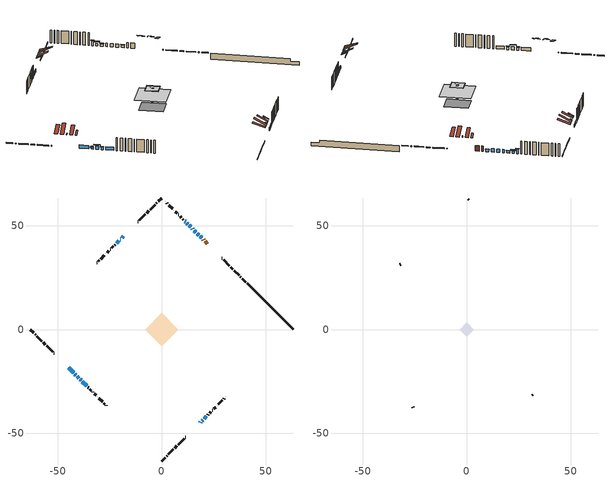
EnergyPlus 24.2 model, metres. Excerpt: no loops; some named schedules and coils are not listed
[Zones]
conditioned space
 floor outside (Floor1 construction): -0.53,0 0,0.53 0.53,0 0,-0.53 z1.01
 floor adiabatic (AdiabaticFloorConstruction): -7.97,0 0,7.97 7.97,0 0,-7.97 z3.45
 floor foundation (Slab1 construction): -5.55,0.59 -0.59,5.55 5.55,-0.59 0.59,-5.55 z-1.2
 wall outside (RimJoist1 construction): 0,-63.34 1.66,-61.68 / -63.34,0 -61.68,-1.66 / 0,63.34 -1.66,61.68 / 40.48,22.86 38.83,24.51 z1.01:1.31
 wall outside (RimJoist2 construction): 2.31,-61.02 2.58,-60.76 / -61.02,-2.31 -60.76,-2.58 / -2.31,61.02 -2.58,60.76 / 38.17,25.17 37.91,25.43 z1.01:1.31
 wall outside (RimJoist3 construction): 3.23,-60.1 5.56,-57.78 / -60.1,-3.23 -57.78,-5.56 / -3.23,60.1 -5.56,57.78 / 37.25,26.09 34.92,28.41 z1.01:1.31
 wall outside (RimJoist4 construction): 6.22,-57.12 7.23,-56.11 / -57.12,-6.22 -56.11,-7.23 / -6.22,57.12 -7.23,56.11 / 34.27,29.07 33.26,30.08 z1.01:1.31
 wall outside (RimJoist5 construction): 7.88,-55.46 10.73,-52.61 / -55.46,-7.88 -52.61,-10.73 / -7.88,55.46 -10.73,52.61 / 32.6,30.74 29.75,33.59 z1.01:1.31
 wall outside (RimJoist6 construction): 11.39,-51.95 11.51,-51.83 / -51.95,-11.39 -51.83,-11.51 / -11.39,51.95 -11.51,51.83 / 29.09,34.24 28.97,34.36 z1.01:1.31
 wall outside (AdiabaticWallConstruction 1): 21.95,41.39 20.91,42.43 / 20.26,43.08 19.88,43.46 z1.01:3.04
 wall outside (AdiabaticWallConstruction): 19.22,44.12 18.48,44.86 / 13.96,49.38 13.22,50.12 z1.01:1.87; -44.81,-18.53 -42.48,-20.85 / 17.83,45.51 17.12,46.22 / 16.46,46.87 15.69,47.65 / -18.53,44.81 -19.12,44.22 / 18.53,-44.81 18.79,-44.55 / 19.44,-43.9 19.7,-43.64 / -19.78,43.56 -19.99,43.35 / 15.03,48.31 14.61,48.73 / -20.64,42.7 -21.76,41.58 / 20.35,-42.99 21.47,-41.87 / -38.2,-25.13 -36.18,-27.16 z1.01:2.23; -41.83,-21.51 -41.4,-21.94 / -39.29,-24.05 -38.86,-24.48 / 12.56,50.78 12.13,51.21 z1.01:1.93; -40.74,-22.6 -39.95,-23.39 z1.01:2.25; 11.47,51.86 11.08,52.26 z1.01:2.69
 wall outside (Wall11 construction): 22.13,-41.21 22.4,-40.94 / -35.52,-27.82 -35.25,-28.09 / -22.42,40.92 -22.69,40.65 / 10.42,52.92 10.15,53.19 z1.01:5.89
 wall outside (Wall1 construction): 23.06,-40.28 23.71,-39.63 / -34.59,-28.75 -33.95,-29.39 / -23.35,39.99 -24,39.34 / 9.49,53.85 8.84,54.49 z1.01:5.89
 wall outside (Wall2 construction): 24.36,-38.98 24.48,-38.86 / -33.29,-30.05 -33.17,-30.17 / -24.65,38.69 -24.77,38.57 / 8.19,55.15 8.07,55.27 z1.01:5.89
 wall outside (Wall3 construction): 25.14,-38.2 26,-37.34 / -32.51,-30.83 -31.65,-31.68 / -25.43,37.91 -26.29,37.05 / 7.41,55.93 6.55,56.79 z1.01:5.89
 wall outside (Wall4 construction): 26.65,-36.68 26.67,-36.66 / -31,-32.34 -30.98,-32.36 / -26.94,36.39 -26.96,36.37 / 5.9,57.44 5.88,57.46 z1.01:5.89
 wall outside (Wall5 construction): 27.33,-36.01 29.14,-34.19 / -30.32,-33.02 -28.51,-34.83 / -27.62,35.72 -29.43,33.9 / 5.22,58.12 3.41,59.93 z1.01:5.89
 wall outside (Wall6 construction): 29.8,-33.54 30.21,-33.13 / -27.85,-35.49 -27.44,-35.9 / -30.09,33.25 -30.5,32.84 / 2.75,60.59 2.34,61 z1.01:5.89
 wall outside (Wall7 construction): 30.87,-32.47 30.93,-32.4 / -26.79,-36.55 -26.72,-36.62 / -31.16,32.18 -31.22,32.11 / 1.69,61.65 1.62,61.72 z1.01:5.89
 wall foundation (FoundationWall1 construction): 41.14,22.2,-1.2 41.14,22.2,1.01 61.12,2.22,1.01 61.12,2.22,0.04 63.34,0,0.04 63.34,0,-1.2
 window (WindowConstruction): 19.22,44.12 18.48,44.85 z1.01:1.87
 window (WindowConstruction 6): -44.81,-18.53 -42.48,-20.85 z1.01:2.23
 window (WindowConstruction 7): 17.83,45.51 17.12,46.22 z1.01:2.23
 window (WindowConstruction 8): 16.46,46.88 15.69,47.65 z1.01:2.23
 window (WindowConstruction 9): -18.53,44.81 -19.12,44.22 z1.01:2.23
 window (WindowConstruction 17): -41.83,-21.51 -41.4,-21.94 z1.01:1.92
 window (WindowConstruction 13): 18.53,-44.81 18.79,-44.55 z1.01:2.23
 window (WindowConstruction 14): 19.44,-43.9 19.7,-43.64 z1.01:2.23
 window (WindowConstruction 15): -19.78,43.56 -19.99,43.35 z1.01:2.23
 window (WindowConstruction 16): 15.03,48.31 14.61,48.73 z1.01:2.23
 window (WindowConstruction 1): 13.96,49.38 13.22,50.12 z1.01:1.87
 window (WindowConstruction 2): -40.74,-22.6 -39.95,-23.39 z1.01:2.25
 window (WindowConstruction 3): -20.64,42.69 -21.76,41.58 z1.01:2.23
 window (WindowConstruction 4): 20.35,-42.98 21.47,-41.87 z1.01:2.23
 window (WindowConstruction 10): -39.29,-24.05 -38.86,-24.48 z1.01:1.92
 window (WindowConstruction 11): 12.56,50.78 12.13,51.21 z1.01:1.92
 window (WindowConstruction 12): 11.47,51.86 11.08,52.26 z1.01:2.69
 window (WindowConstruction 5): -38.2,-25.13 -36.18,-27.16 z1.01:2.23
 door (Door): 21.95,41.39 20.91,42.43 z1.01:3.04
 door (Door 1): 20.26,43.08 19.88,43.46 z1.01:3.04
 ceiling adiabatic (AdiabaticFloorConstruction): 0,-7.97 7.97,0 0,7.97 -7.97,0 z3.45
 roof outside (Roof5 construction): 16.82,-46.52,5.89 14,-43.7,7.88 13.21,-44.49,7.88 16.03,-47.31,5.89; -46.52,-16.82,5.89 -43.7,-14,7.88 -44.49,-13.21,7.88 -47.31,-16.03,5.89; -16.82,46.52,5.89 -14,43.7,7.88 -13.21,44.49,7.88 -16.03,47.31,5.89; 23.66,39.68,5.89 20.84,36.85,7.88 21.63,36.07,7.88 24.45,38.89,5.89
 roof outside (Roof6 construction): 17.87,-45.47,5.89 16.46,-44.05,6.89 16.06,-44.44,6.89 17.48,-45.86,5.89; -45.47,-17.87,5.89 -44.05,-16.46,6.89 -44.44,-16.06,6.89 -45.86,-17.48,5.89; -17.87,45.47,5.89 -16.46,44.05,6.89 -16.06,44.44,6.89 -17.48,45.86,5.89; 22.61,40.73,5.89 21.19,39.31,6.89 21.59,38.92,6.89 23.01,40.33,5.89
attic - vented
 floor to conditioned space (Floor2 construction Reversed): -3.05,0 0,3.05 3.05,0 0,-3.05 z5.89
 floor to conditioned space (Floor3 construction Reversed): -1.45,0 0,1.45 1.45,0 0,-1.45 z5.89
 floor to conditioned space (Floor4 construction Reversed): -3.38,0 0,3.38 3.38,0 0,-3.38 z5.89
 floor to conditioned space (Floor5 construction Reversed): -0.53,0 0,0.53 0.53,0 0,-0.53 z5.89
 wall outside (Wall8 construction): 31.59,-31.75 31.89,-31.45 / -26.06,-37.28 -25.76,-37.58 / -31.88,31.46 -32.18,31.16 / 0.96,62.38 0.66,62.68 z1.01:5.89
 roof outside (Roof1 construction): 13.03,-50.31,5.89 9.75,-47.02,7.44 8.88,-47.89,7.44 12.17,-51.17,5.89; -50.31,-13.03,5.89 -47.02,-9.75,7.44 -47.89,-8.88,7.44 -51.17,-12.17,5.89; -13.03,50.31,5.89 -9.75,47.02,7.44 -8.88,47.89,7.44 -12.17,51.17,5.89; 27.45,35.89,5.89 24.16,32.6,7.44 25.03,31.73,7.44 28.32,35.02,5.89
 roof outside (Roof3 construction): 14.58,-48.75,5.89 11.38,-45.55,8.15 10.49,-46.45,8.15 13.69,-49.65,5.89; -48.75,-14.58,5.89 -45.55,-11.38,8.15 -46.45,-10.49,8.15 -49.65,-13.69,5.89; -14.58,48.75,5.89 -11.38,45.55,8.15 -10.49,46.45,8.15 -13.69,49.65,5.89; 25.9,37.44,5.89 22.7,34.24,8.15 23.59,33.34,8.15 26.79,36.55,5.89
 roof outside (Roof4 construction): 15.37,-47.96,5.89 14.85,-47.44,6.07 14.72,-47.58,6.07 15.24,-48.1,5.89; -47.96,-15.37,5.89 -47.44,-14.85,6.07 -47.58,-14.72,6.07 -48.1,-15.24,5.89; -15.37,47.96,5.89 -14.85,47.44,6.07 -14.72,47.58,6.07 -15.24,48.1,5.89; 25.11,38.23,5.89 24.59,37.71,6.07 24.72,37.58,6.07 25.24,38.1,5.89
shading: 18.38,44.96 19.33,44.01 19.65,44.34 18.7,45.29 z2.02; -41.29,-22.05 -41.93,-21.41 -42.58,-22.05 -41.94,-22.69 z2.07; 13.11,50.23 14.06,49.28 14.39,49.6 13.44,50.55 z2.02; -39.52,-23.82 -41.17,-22.17 -41.38,-22.38 -39.73,-24.03 z2.86; -38.65,-24.69 -39.5,-23.84 -39.71,-24.05 -38.86,-24.9 z2.22; 11.7,51.64 12.99,50.35 13.64,50.99 12.34,52.28 z2.53; 10.87,52.47 11.69,51.65 11.9,51.86 11.08,52.68 z2.99
[Building]
Building 1: Terrain=Suburbs
[Site:Location]
Halifax Intl AP_NS: Latitude {deg}=44.88; Longitude {deg}=-63.51; Time Zone {hr}=-4; Elevation {m}=145; Keep Site Location Information=Yes
[Site:GroundTemperature:Shallow]
3.15511, 1.33576, 1.19006, 2.05344, 5.51939, 8.9692, 11.96, 13.8546, 14.0156, 12.4746, 9.56009, 6.2161
[Site:WaterMainsTemperature]
Calculation Method=Schedule; Temperature Schedule=mains temperature schedule
[Material] Roughness=Rough; Thermal Absorptance=0.9
Name | Thickness {m} | Conductivity {W/m-K} | Density {kg/m3} | Specific Heat {J/kg-K} | Solar Absorptance | Visible Absorptance
asphalt or fiberglass shingles | 0.00635 | 0.162714 | 1121.4 | 1465.45 | 0.4 | 0.4
ceiling loosefill ins | 0.0846667 | 0.0480833 | 16.02 | 1046.75 | 0.7 | 0.7
ceiling stud and cavity | 0.1397 | 1.07208 | 65.682 | 1177.47 | 0.7 | 0.7
ceiling stud and cavity 1 | 0.1397 | 0.0863299 | 65.682 | 1177.47 | 0.7 | 0.7
ceiling stud and cavity 2 | 0.1397 | 0.323822 | 65.682 | 1177.47 | 0.7 | 0.7
ceiling stud and cavity 3 | 0.1397 | 0.106493 | 65.682 | 1177.47 | 0.7 | 0.7
concrete 4.0 in. | 0.1016 | 1.803125 | 2242.8 | 837.4 | 0.7 | 0.7
concrete 8.0 in. | 0.2032 | 1.803125 | 2242.8 | 837.4 | 0.7 | 0.7
door material | 0.04445 | 0.053851 | 512.64 | 1214.23 | 0.7 | 0.7
exterior vertical ins | 0.0265914 | 0.029427 | 32.04 | 1214.23 | 0.7 | 0.7
floor covering | 0.0127 | 0.0433444 | 54.468 | 1339.84 | 0.6 | 0.6
floor rigid ins; wall rigid ins 1 | 0.512978 | 0.029427 | 32.04 | 1214.23 | 0.7 | 0.7
floor stud and cavity | 0.1397 | 0.0877436 | 92.3553 | 1139.71 | 0.7 | 0.7
floor stud and cavity 1 | 0.1397 | 1.75129 | 37.0049 | 1207.88 | 0.7 | 0.7
furniture material conditioned space 1 | 0.1524 | 0.115458 | 640.8 | 1214.23 | 0.6 | 0.6
gypsum board | 0.0127 | 0.160291 | 801 | 837.4 | 0.6 | 0.6
gypsum board 1 | 0.0127 | 0.160291 | 801 | 837.4 | 0.7 | 0.7
osb sheathing 0.5 in. | 0.0127 | 0.115458 | 512.64 | 1214.23 | 0.7 | 0.7
osb sheathing 0.75 in. | 0.01905 | 0.115458 | 512.64 | 1214.23 | 0.7 | 0.7
osb sheathing 2.0 in. | 0.0508 | 0.115458 | 512.64 | 1214.23 | 0.7 | 0.7
rim joist rigid ins; wall rigid ins | 0.051816 | 0.029427 | 32.04 | 1214.23 | 0.7 | 0.7
rim joist stud and cavity | 0.0508 | 0.110291 | 125.044 | 1163.47 | 0.6 | 0.6
rim joist stud and cavity 1 | 0.0508 | 0.122986 | 125.044 | 1163.47 | 0.6 | 0.6
rim joist stud and cavity 2 | 0.0508 | 0.03064 | 125.044 | 1163.47 | 0.6 | 0.6
rim joist stud and cavity 3 | 0.0508 | 0.133207 | 125.044 | 1163.47 | 0.6 | 0.6
rim joist stud and cavity 4 | 0.0508 | 0.0996271 | 125.044 | 1163.47 | 0.6 | 0.6
rim joist stud and cavity 5 | 0.0508 | 0.0319994 | 125.044 | 1163.47 | 0.6 | 0.6
roof stud and cavity | 0.2032 | 0.117262 | 78.34581 | 1123.46 | 0.7 | 0.7
roof stud and cavity 1 | 0.2032 | 0.128921 | 78.34581 | 1123.46 | 0.7 | 0.7
slab rigid ins | 0.00191823 | 0.029427 | 32.04 | 1214.23 | 0.7 | 0.7
wall stud and cavity | 0.1397 | 0.0997969 | 139.0536 | 1170.24 | 0.7 | 0.7
wall stud and cavity 1 | 0.1397 | 0.0837786 | 139.0536 | 1170.24 | 0.7 | 0.7
wall stud and cavity 10 | 0.0889 | 0.391764 | 83.0341 | 1211.67 | 0.7 | 0.7
wall stud and cavity 2 | 0.1397 | 0.081123 | 139.0536 | 1170.24 | 0.7 | 0.7
wall stud and cavity 3 | 0.1397 | 0.141424 | 139.0536 | 1170.24 | 0.7 | 0.7
wall stud and cavity 4 | 0.1397 | 0.079737 | 139.0536 | 1170.24 | 0.7 | 0.7
wall stud and cavity 5 | 0.1397 | 0.113341 | 139.0536 | 1170.24 | 0.7 | 0.7
wall stud and cavity 6 | 0.1397 | 0.114486 | 139.0536 | 1170.24 | 0.7 | 0.7
wall stud and cavity 7 | 0.0889 | 6.1454 | 50.32683 | 1063.81 | 0.6 | 0.6
wall stud and cavity 8 | 0.1397 | 0.327206 | 139.0536 | 1170.24 | 0.7 | 0.7
wall stud and cavity 9 | 0.0889 | 0.380278 | 52.3479 | 1209.89 | 0.7 | 0.7
wood siding | 0.0254 | 0.102417 | 544.68 | 1172.36 | 0.4 | 0.4
wood siding 1 | 0.00254 | 0.102417 | 544.68 | 1172.36 | 0.4 | 0.4
wood siding 2; wood siding 3; wood siding 4 | 0.0254 | 0.102417 | 544.68 | 1172.36 | 0.7 | 0.7
[WindowMaterial:SimpleGlazingSystem]
Name | U-Factor {W/m2-K} | Solar Heat Gain Coefficient
WindowMaterial | 2.77825 | 0.56
WindowMaterial 1 | 2.963916 | 0.56
WindowMaterial 10 | 2.96789 | 0.62
WindowMaterial 11 | 3.13369 | 0.57
WindowMaterial 12 | 5.240794 | 0.66
WindowMaterial 13 | 3.11779 | 0.56
WindowMaterial 2 | 2.78279 | 0.56
WindowMaterial 3 | 2.92303 | 0.62
WindowMaterial 4 | 2.79301 | 0.64
WindowMaterial 5 | 2.79471 | 0.66
WindowMaterial 6 | 2.76405 | 0.47
WindowMaterial 7 | 2.77825 | 0.66
WindowMaterial 8 | 2.77995 | 0.57
WindowMaterial 9 | 2.97868 | 0.61
[Construction]
AdiabaticFloorConstruction: floor stud and cavity 1, floor rigid ins, osb sheathing 0.75 in., floor covering
AdiabaticWallConstruction: wood siding 3, wall rigid ins 1, wall stud and cavity 9, gypsum board
AdiabaticWallConstruction 1: wood siding 4, wall rigid ins 1, wall stud and cavity 9, gypsum board
Door; Door 1: door material
Floor1 construction: floor stud and cavity, osb sheathing 0.75 in., floor covering
Floor2 construction Reversed: gypsum board, ceiling stud and cavity, ceiling loosefill ins
Floor3 construction Reversed: gypsum board, ceiling stud and cavity 1
Floor4 construction Reversed: gypsum board, ceiling stud and cavity 2
Floor5 construction Reversed: gypsum board, ceiling stud and cavity 3
FoundationWall1 construction: concrete 8.0 in., gypsum board 1
furniture construction conditioned space 1: furniture material conditioned space 1
PartitionWallConstruction: gypsum board, wall stud and cavity 10, gypsum board
RimJoist1 construction: wood siding 2, rim joist rigid ins, osb sheathing 2.0 in., rim joist stud and cavity
RimJoist2 construction: wood siding 2, rim joist rigid ins, osb sheathing 2.0 in., rim joist stud and cavity 1
RimJoist3 construction: wood siding 2, osb sheathing 2.0 in., rim joist stud and cavity 2
RimJoist4 construction: wood siding 2, osb sheathing 2.0 in., rim joist stud and cavity 3
RimJoist5 construction: wood siding 2, rim joist rigid ins, osb sheathing 2.0 in., rim joist stud and cavity 4
RimJoist6 construction: wood siding 2, osb sheathing 2.0 in., rim joist stud and cavity 5
Roof1 construction; Roof3 construction; Roof4 construction: asphalt or fiberglass shingles
Roof5 construction: asphalt or fiberglass shingles, osb sheathing 0.75 in., roof stud and cavity, gypsum board
Roof6 construction: asphalt or fiberglass shingles, osb sheathing 0.75 in., roof stud and cavity 1, gypsum board
Slab1 construction: slab rigid ins, concrete 4.0 in.
Wall1 construction: wood siding, osb sheathing 0.5 in., wall stud and cavity, gypsum board
Wall11 construction: wood siding, wall rigid ins, osb sheathing 0.5 in., wall stud and cavity 8, gypsum board
Wall2 construction: wood siding, osb sheathing 0.5 in., wall stud and cavity 1, gypsum board
Wall3 construction: wood siding, osb sheathing 0.5 in., wall stud and cavity 2, gypsum board
Wall4 construction: wood siding, osb sheathing 0.5 in., wall stud and cavity 3, gypsum board
Wall5 construction: wood siding, osb sheathing 0.5 in., wall stud and cavity 4, gypsum board
Wall6 construction: wood siding, osb sheathing 0.5 in., wall stud and cavity 5, gypsum board
Wall7 construction: wood siding, osb sheathing 0.5 in., wall stud and cavity 6, gypsum board
Wall8 construction: wood siding 1, wall stud and cavity 7
WindowConstruction: WindowMaterial
WindowConstruction 1: WindowMaterial 1
WindowConstruction 10; WindowConstruction 11; WindowConstruction 17: WindowMaterial 9
WindowConstruction 12: WindowMaterial 10
WindowConstruction 13: WindowMaterial 11
WindowConstruction 14: WindowMaterial 12
WindowConstruction 15; WindowConstruction 16: WindowMaterial 13
WindowConstruction 2: WindowMaterial 2
WindowConstruction 3; WindowConstruction 4: WindowMaterial 3
WindowConstruction 5: WindowMaterial 4
WindowConstruction 6: WindowMaterial 5
WindowConstruction 7: WindowMaterial 6
WindowConstruction 8: WindowMaterial 7
WindowConstruction 9: WindowMaterial 8
[Zone] Multiplier=1; Part of Total Floor Area=Yes
Name | Volume {m3}
attic - vented | 17.7992
conditioned space | 440.7
[Space]
Name | Zone | Volume {m3}
attic - vented 1 | attic - vented | 17.7992
conditioned space 1 | conditioned space | 440.7
[ZoneInfiltration:EffectiveLeakageArea]
infil attic - vented 1: Zone or Space=attic - vented 1; Schedule=Always On Discrete; Effective Air Leakage Area {cm2}=1656.36; Stack Coefficient=0.00049648; Wind Coefficient=1.50547e-05
[ZoneMixing]
whole house fan mix: Zone or Space=attic - vented; Schedule=Always On Continuous; Design Flow Rate Calculation Method=Flow/Zone; Design Flow Rate {m3/s}=0; Source Zone or Space=conditioned space
[SurfaceProperty:ExposedFoundationPerimeter]
Slab1: Exposed Perimeter Calculation Method=TotalExposedPerimeter; Total Exposed Perimeter {m}=31.394
[InternalMass] Zone or ZoneList=conditioned space; Space or SpaceList=conditioned space 1
Name | Construction | Surface Area {m2}
furniture mass conditioned space 1 | furniture construction conditioned space 1 | 75.4641
partition wall mass | PartitionWallConstruction | 188.66
[Lights]
interior lighting: Zone or ZoneList or Space or SpaceList=conditioned space 1; Schedule=interior lighting schedule; Design Level Calculation Method=LightingLevel; Lighting Level {W}=343.2; Return Air Fraction=0; Fraction Radiant=0.6; Fraction Visible=0.2; Fraction Replaceable=1
[People]
occupants: Zone or ZoneList or Space or SpaceList=conditioned space 1; Number of People Schedule=occupants schedule; Number of People Calculation Method=People; Number of People=3; Fraction Radiant=0.314171; Sensible Heat Fraction=0.56303; Activity Level Schedule=occupants activity schedule; Carbon Dioxide Generation Rate {m3/s-W}=0; Enable ASHRAE 55 Comfort Warnings=No; Mean Radiant Temperature Calculation Type=EnclosureAveraged
[ElectricEquipment] Zone or ZoneList or Space or SpaceList=conditioned space 1; Design Level Calculation Method=EquipmentLevel
Name | Schedule | Design Level {W} | Fraction Latent | Fraction Radiant | Fraction Lost
clothes dryer | clothes dryer schedule | 140.772 | 0.015 | 0.081 | 0.85
clothes washer | clothes washer schedule | 32.1985 | 0.03 | 0.162 | 0.7
cooking range | cooking range schedule | 215.147 | 0.08 | 0.432 | 0.2
dishwasher | dishwasher schedule | 66.8632 | 0.3 | 0.18 | 0.4
fridge | fridge schedule | 72.9452 | 0 | 0.6 | 0
mech vent house fan | mech vent house fan schedule | 0 | 0 | 0 | 1
mech vent house fan cfis | mech vent house fan cfis schedule | 0 | 0 | 0 | 0
misc plug loads | misc plug loads schedule | 494.7 | 0.045 | 0.513 | 0.1
whole house fan | Always On Discrete | 0 | 0 | 0 | 1
[OtherEquipment] Zone or ZoneList or Space or SpaceList=conditioned space 1; Design Level Calculation Method=EquipmentLevel
Name | Fuel Type | Schedule | Design Level {W} | Fraction Latent | Fraction Radiant | Fraction Lost
clothes dryer 1 | Electricity | clothes dryer schedule | 0 | 0.015 | 0.081 | 0.85
cooking range 1 | Electricity | cooking range schedule | 0 | 0.08 | 0.432 | 0.2
general water use latent | None | general water use schedule | 62.594 | 1 | 0 | 0
general water use sensible | None | general water use schedule | -61.6891 | 0 | 0.6 | 0
mech vent house fan latent load | None | Always On Discrete | 0 | 1 | 0 | 0
mech vent house fan sensible load | None | Always On Discrete | 0 | 0 | 0 | 0
water heater energy adjustment1 | Electricity | Always On Discrete | 0.01 | 0 | 0 | 1
[ZoneInfiltration:DesignFlowRate] Zone or ZoneList or Space or SpaceList=conditioned space 1; Schedule=Always On Discrete; Design Flow Rate Calculation Method=Flow/Zone; Design Flow Rate {m3/s}=0
infil flow; natural vent flow; whole house fan flow
[ZoneControl:Thermostat]
conditioned space Thermostat: Zone or ZoneList=conditioned space; Control Type Schedule=conditioned space Thermostat Schedule; Control 1=conditioned space temperature setpoint; Temperature Difference Between Cutout And Setpoint {deltaC}=0
[ThermostatSetpoint:DualSetpoint]
conditioned space temperature setpoint: Heating Setpoint Temperature Schedule=heating setpoint; Cooling Setpoint Temperature Schedule=cooling setpoint
[AirLoopHVAC:UnitarySystem]
unit heater unitary system: Control Type=Load; Controlling Zone or Thermostat Location=conditioned space; Dehumidification Control Type=None; Availability Schedule=Always On Discrete; Supply Fan=unit heater supply fan; Fan Placement=BlowThrough; Supply Air Fan Operating Mode Schedule=unit heater auto fan schedule; Heating Coil=unit heater htg coil; DX Heating Coil Sizing Ratio=1; Use DOAS DX Cooling Coil=No; Minimum Supply Air Temperature {C}=2; Latent Load Control=SensibleOnlyLoadControl; Cooling Supply Air Flow Rate Method=None; Heating Supply Air Flow Rate Method=SupplyAirFlowRate; Heating Supply Air Flow Rate {m3/s}=0.00141584; No Load Supply Air Flow Rate Method=SupplyAirFlowRate; No Load Supply Air Flow Rate {m3/s}=0; No Load Supply Air Flow Rate Control Set To Low Speed=Yes; Maximum Supply Air Temperature {C}=48.8889; Maximum Outdoor Dry-Bulb Temperature for Supplemental Heater Operation {C}=21; Ancillary On-Cycle Electric Power {W}=0; Ancillary Off-Cycle Electric Power {W}=0
[Zone equipment]
conditioned space: electric baseboard, unit heater unitary system
[Foundation:Kiva]
Foundation Kiva 1: Initial Indoor Air Temperature {C}=18; Wall Height Above Grade {m}=1.01002; Wall Depth Below Slab {m}=0.2032; Custom Block Material Name 1=exterior vertical ins; Custom Block Depth 1 {m}=2.21001; Custom Block X Position 1 {m}=0.2159; Custom Block Z Position 1 {m}=0
[Foundation:Kiva:Settings]
Soil Conductivity {W/m-K}=0.849921; Soil Density {kg/m3}=1842.3; Soil Specific Heat {J/kg-K}=418.7; Ground Solar Absorptivity=0.9; Ground Thermal Absorptivity=0.9; Ground Surface Roughness {m}=0.03; Far-Field Width {m}=40; Deep-Ground Boundary Condition=ZeroFlux; Deep-Ground Depth {m}=40; Minimum Cell Dimension {m}=0.2; Maximum Cell Growth Coefficient=3; Simulation Timestep=Timestep
[Exterior:Lights]
exterior lighting: Schedule=exterior lighting schedule; Design Level {W}=75.6
[EnergyManagementSystem:Sensor] Output:Variable or Output:Meter Index Key=conditioned space
Name | Output:Variable or Output:Meter
conditioned_space_clg_unmet_s | Zone Cooling Setpoint Not Met Time
conditioned_space_htg_unmet_s | Zone Heating Setpoint Not Met Time
fridge_tin_s; tin_s; tin_s_1 | Zone Mean Air Temperature
tout_s | Zone Outdoor Air Drybulb Temperature
win_s | Zone Air Humidity Ratio
[Schedule:Constant]
Name | Hourly Value
Always On Continuous; mech vent house fan schedule; mech vent house fan cfis schedule; Always On Discrete | 1
occupants activity schedule | 117.228
fridge schedule; unit heater auto fan schedule | 0
[Schedule:Week:Daily]
interior lighting schedule Week Rule - Jan1-Jan27: interior lighting schedule day, interior lighting schedule day, interior lighting schedule day, interior lighting schedule day, interior lighting schedule day, interior lighting schedule day, interior lighting schedule day, interior lighting schedule default day, interior lighting schedule default day, interior lighting schedule default day, interior lighting schedule default day, interior lighting schedule default day
interior lighting schedule Week Rule - Jan28-Feb3: interior lighting schedule day, interior lighting schedule day, interior lighting schedule day, interior lighting schedule day, interior lighting schedule day 1, interior lighting schedule day 1, interior lighting schedule day 1, interior lighting schedule default day, interior lighting schedule default day, interior lighting schedule default day, interior lighting schedule default day, interior lighting schedule default day
interior lighting schedule Week Rule - Feb4-Feb24: interior lighting schedule day 1, interior lighting schedule day 1, interior lighting schedule day 1, interior lighting schedule day 1, interior lighting schedule day 1, interior lighting schedule day 1, interior lighting schedule day 1, interior lighting schedule default day, interior lighting schedule default day, interior lighting schedule default day, interior lighting schedule default day, interior lighting schedule default day
interior lighting schedule Week Rule - Feb25-Mar3: interior lighting schedule day 1, interior lighting schedule day 1, interior lighting schedule day 1, interior lighting schedule day 1, interior lighting schedule day 2, interior lighting schedule day 2, interior lighting schedule day 2, interior lighting schedule default day, interior lighting schedule default day, interior lighting schedule default day, interior lighting schedule default day, interior lighting schedule default day
interior lighting schedule Week Rule - Mar4-Mar31: interior lighting schedule day 2, interior lighting schedule day 2, interior lighting schedule day 2, interior lighting schedule day 2, interior lighting schedule day 2, interior lighting schedule day 2, interior lighting schedule day 2, interior lighting schedule default day, interior lighting schedule default day, interior lighting schedule default day, interior lighting schedule default day, interior lighting schedule default day
interior lighting schedule Week Rule - Apr1-Apr28: interior lighting schedule day 3, interior lighting schedule day 3, interior lighting schedule day 3, interior lighting schedule day 3, interior lighting schedule day 3, interior lighting schedule day 3, interior lighting schedule day 3, interior lighting schedule default day, interior lighting schedule default day, interior lighting schedule default day, interior lighting schedule default day, interior lighting schedule default day
interior lighting schedule Week Rule - Apr29-May5: interior lighting schedule day 3, interior lighting schedule day 3, interior lighting schedule day 4, interior lighting schedule day 4, interior lighting schedule day 4, interior lighting schedule day 4, interior lighting schedule day 4, interior lighting schedule default day, interior lighting schedule default day, interior lighting schedule default day, interior lighting schedule default day, interior lighting schedule default day
interior lighting schedule Week Rule - May6-May26: interior lighting schedule day 4, interior lighting schedule day 4, interior lighting schedule day 4, interior lighting schedule day 4, interior lighting schedule day 4, interior lighting schedule day 4, interior lighting schedule day 4, interior lighting schedule default day, interior lighting schedule default day, interior lighting schedule default day, interior lighting schedule default day, interior lighting schedule default day
interior lighting schedule Week Rule - May27-Jun2: interior lighting schedule day 4, interior lighting schedule day 4, interior lighting schedule day 4, interior lighting schedule day 4, interior lighting schedule day 4, interior lighting schedule day 5, interior lighting schedule day 5, interior lighting schedule default day, interior lighting schedule default day, interior lighting schedule default day, interior lighting schedule default day, interior lighting schedule default day
interior lighting schedule Week Rule - Jun3-Jun30: interior lighting schedule day 5, interior lighting schedule day 5, interior lighting schedule day 5, interior lighting schedule day 5, interior lighting schedule day 5, interior lighting schedule day 5, interior lighting schedule day 5, interior lighting schedule default day, interior lighting schedule default day, interior lighting schedule default day, interior lighting schedule default day, interior lighting schedule default day
interior lighting schedule Week Rule - Jul1-Jul28: interior lighting schedule day 6, interior lighting schedule day 6, interior lighting schedule day 6, interior lighting schedule day 6, interior lighting schedule day 6, interior lighting schedule day 6, interior lighting schedule day 6, interior lighting schedule default day, interior lighting schedule default day, interior lighting schedule default day, interior lighting schedule default day, interior lighting schedule default day
interior lighting schedule Week Rule - Jul29-Aug4: interior lighting schedule day 6, interior lighting schedule day 6, interior lighting schedule day 6, interior lighting schedule day 7, interior lighting schedule day 7, interior lighting schedule day 7, interior lighting schedule day 7, interior lighting schedule default day, interior lighting schedule default day, interior lighting schedule default day, interior lighting schedule default day, interior lighting schedule default day
interior lighting schedule Week Rule - Aug5-Aug25: interior lighting schedule day 7, interior lighting schedule day 7, interior lighting schedule day 7, interior lighting schedule day 7, interior lighting schedule day 7, interior lighting schedule day 7, interior lighting schedule day 7, interior lighting schedule default day, interior lighting schedule default day, interior lighting schedule default day, interior lighting schedule default day, interior lighting schedule default day
interior lighting schedule Week Rule - Aug26-Sep1: interior lighting schedule day 7, interior lighting schedule day 7, interior lighting schedule day 7, interior lighting schedule day 7, interior lighting schedule day 7, interior lighting schedule day 7, interior lighting schedule day 8, interior lighting schedule default day, interior lighting schedule default day, interior lighting schedule default day, interior lighting schedule default day, interior lighting schedule default day
interior lighting schedule Week Rule - Sep2-Sep29: interior lighting schedule day 8, interior lighting schedule day 8, interior lighting schedule day 8, interior lighting schedule day 8, interior lighting schedule day 8, interior lighting schedule day 8, interior lighting schedule day 8, interior lighting schedule default day, interior lighting schedule default day, interior lighting schedule default day, interior lighting schedule default day, interior lighting schedule default day
interior lighting schedule Week Rule - Sep30-Oct6: interior lighting schedule day 8, interior lighting schedule day 9, interior lighting schedule day 9, interior lighting schedule day 9, interior lighting schedule day 9, interior lighting schedule day 9, interior lighting schedule day 9, interior lighting schedule default day, interior lighting schedule default day, interior lighting schedule default day, interior lighting schedule default day, interior lighting schedule default day
interior lighting schedule Week Rule - Oct7-Oct27: interior lighting schedule day 9, interior lighting schedule day 9, interior lighting schedule day 9, interior lighting schedule day 9, interior lighting schedule day 9, interior lighting schedule day 9, interior lighting schedule day 9, interior lighting schedule default day, interior lighting schedule default day, interior lighting schedule default day, interior lighting schedule default day, interior lighting schedule default day
interior lighting schedule Week Rule - Oct28-Nov3: interior lighting schedule day 9, interior lighting schedule day 9, interior lighting schedule day 9, interior lighting schedule day 9, interior lighting schedule day 10, interior lighting schedule day 10, interior lighting schedule day 10, interior lighting schedule default day, interior lighting schedule default day, interior lighting schedule default day, interior lighting schedule default day, interior lighting schedule default day
interior lighting schedule Week Rule - Nov4-Nov24: interior lighting schedule day 10, interior lighting schedule day 10, interior lighting schedule day 10, interior lighting schedule day 10, interior lighting schedule day 10, interior lighting schedule day 10, interior lighting schedule day 10, interior lighting schedule default day, interior lighting schedule default day, interior lighting schedule default day, interior lighting schedule default day, interior lighting schedule default day
interior lighting schedule Week Rule - Nov25-Dec1: interior lighting schedule day 10, interior lighting schedule day 10, interior lighting schedule day 10, interior lighting schedule day 10, interior lighting schedule day 10, interior lighting schedule day 10, interior lighting schedule day 11, interior lighting schedule default day, interior lighting schedule default day, interior lighting schedule default day, interior lighting schedule default day, interior lighting schedule default day
interior lighting schedule Week Rule - Dec2-Dec31: interior lighting schedule day 11, interior lighting schedule day 11, interior lighting schedule day 11, interior lighting schedule day 11, interior lighting schedule day 11, interior lighting schedule day 11, interior lighting schedule day 11, interior lighting schedule default day, interior lighting schedule default day, interior lighting schedule default day, interior lighting schedule default day, interior lighting schedule default day
[Schedule:Year]
interior lighting schedule: interior lighting schedule Week Rule - Jan1-Jan27, 1, 1, 1, 27, interior lighting schedule Week Rule - Jan28-Feb3, 1, 28, 2, 3, interior lighting schedule Week Rule - Feb4-Feb24, 2, 4, 2, 24, interior lighting schedule Week Rule - Feb25-Mar3, 2, 25, 3, 3, interior lighting schedule Week Rule - Mar4-Mar31, 3, 4, 3, 31, interior lighting schedule Week Rule - Apr1-Apr28, 4, 1, 4, 28, interior lighting schedule Week Rule - Apr29-May5, 4, 29, 5, 5, interior lighting schedule Week Rule - May6-May26, 5, 6, 5, 26, interior lighting schedule Week Rule - May27-Jun2, 5, 27, 6, 2, interior lighting schedule Week Rule - Jun3-Jun30, 6, 3, 6, 30, interior lighting schedule Week Rule - Jul1-Jul28, 7, 1, 7, 28, interior lighting schedule Week Rule - Jul29-Aug4, 7, 29, 8, 4, interior lighting schedule Week Rule - Aug5-Aug25, 8, 5, 8, 25, interior lighting schedule Week Rule - Aug26-Sep1, 8, 26, 9, 1, interior lighting schedule Week Rule - Sep2-Sep29, 9, 2, 9, 29, interior lighting schedule Week Rule - Sep30-Oct6, 9, 30, 10, 6, interior lighting schedule Week Rule - Oct7-Oct27, 10, 7, 10, 27, interior lighting schedule Week Rule - Oct28-Nov3, 10, 28, 11, 3, interior lighting schedule Week Rule - Nov4-Nov24, 11, 4, 11, 24, interior lighting schedule Week Rule - Nov25-Dec1, 11, 25, 12, 1, interior lighting schedule Week Rule - Dec2-Dec31, 12, 2, 12, 31
occupants schedule: occupants schedule Week Rule - Jan1-Dec31, 1, 1, 12, 31
clothes dryer schedule: clothes dryer schedule Week Rule - Jan1-Dec31, 1, 1, 12, 31
clothes washer schedule: clothes washer schedule Week Rule - Jan1-Dec31, 1, 1, 12, 31
cooking range schedule: cooking range schedule Week Rule - Jan1-Dec31, 1, 1, 12, 31
dishwasher schedule: dishwasher schedule Week Rule - Jan1-Dec31, 1, 1, 12, 31
misc plug loads schedule: misc plug loads schedule Week Rule - Jan1-Dec31, 1, 1, 12, 31
general water use schedule: general water use schedule Week Rule - Jan1-Dec31, 1, 1, 12, 31
exterior lighting schedule: exterior lighting schedule Week Rule - Jan1-Jan27, 1, 1, 1, 27, exterior lighting schedule Week Rule - Jan28-Feb3, 1, 28, 2, 3, exterior lighting schedule Week Rule - Feb4-Feb24, 2, 4, 2, 24, exterior lighting schedule Week Rule - Feb25-Mar3, 2, 25, 3, 3, exterior lighting schedule Week Rule - Mar4-Mar31, 3, 4, 3, 31, exterior lighting schedule Week Rule - Apr1-Apr28, 4, 1, 4, 28, exterior lighting schedule Week Rule - Apr29-May5, 4, 29, 5, 5, exterior lighting schedule Week Rule - May6-May26, 5, 6, 5, 26, exterior lighting schedule Week Rule - May27-Jun2, 5, 27, 6, 2, exterior lighting schedule Week Rule - Jun3-Jun30, 6, 3, 6, 30, exterior lighting schedule Week Rule - Jul1-Jul28, 7, 1, 7, 28, exterior lighting schedule Week Rule - Jul29-Aug4, 7, 29, 8, 4, exterior lighting schedule Week Rule - Aug5-Aug25, 8, 5, 8, 25, exterior lighting schedule Week Rule - Aug26-Sep1, 8, 26, 9, 1, exterior lighting schedule Week Rule - Sep2-Sep29, 9, 2, 9, 29, exterior lighting schedule Week Rule - Sep30-Oct6, 9, 30, 10, 6, exterior lighting schedule Week Rule - Oct7-Oct27, 10, 7, 10, 27, exterior lighting schedule Week Rule - Oct28-Nov3, 10, 28, 11, 3, exterior lighting schedule Week Rule - Nov4-Nov24, 11, 4, 11, 24, exterior lighting schedule Week Rule - Nov25-Dec1, 11, 25, 12, 1, exterior lighting schedule Week Rule - Dec2-Dec31, 12, 2, 12, 31
[Schedule:Compact]
conditioned space Thermostat Schedule: Through: 12/31, For: AllDays, Until: 24:00, 4
mains temperature schedule: Through: 01/01, For: AllDays, Until: 24:00, 7.41, Through: 01/02, For: AllDays, Until: 24:00, 7.34833, Through: 01/03, For: AllDays, Until: 24:00, 7.28778, Through: 01/04, For: AllDays, Until: 24:00, 7.22889, Through: 01/05, For: AllDays, Until: 24:00, 7.17056, Through: 01/06, For: AllDays, Until: 24:00, 7.11333, Through: 01/07, For: AllDays, Until: 24:00, 7.05722, Through: 01/08, For: AllDays, Until: 24:00, 7.00167, Through: 01/09, For: AllDays, Until: 24:00, 6.94778, Through: 01/10, For: AllDays, Until: 24:00, 6.895, Through: 01/11, For: AllDays, Until: 24:00, 6.84333, Through: 01/12, For: AllDays, Until: 24:00, 6.79278, Through: 01/13, For: AllDays, Until: 24:00, 6.74389, Through: 01/14, For: AllDays, Until: 24:00, 6.69556, Through: 01/15, For: AllDays, Until: 24:00, 6.64889, Through: 01/16, For: AllDays, Until: 24:00, 6.60278, Through: 01/17, For: AllDays, Until: 24:00, 6.55833, Through: 01/18, For: AllDays, Until: 24:00, 6.515, Through: 01/19, For: AllDays, Until: 24:00, 6.47333, Through: 01/20, For: AllDays, Until: 24:00, 6.43278, Through: 01/21, For: AllDays, Until: 24:00, 6.39333, Through: 01/22, For: AllDays, Until: 24:00, 6.355, Through: 01/23, For: AllDays, Until: 24:00, 6.31833, Through: 01/24, For: AllDays, Until: 24:00, 6.28278, Through: 01/25, For: AllDays, Until: 24:00, 6.24889, Through: 01/26, For: AllDays, Until: 24:00, 6.21611, Through: 01/27, For: AllDays, Until: 24:00, 6.18444, Through: 01/28, For: AllDays, Until: 24:00, 6.15444, Through: 01/29, For: AllDays, Until: 24:00, 6.12556, Through: 01/30, For: AllDays, Until: 24:00, 6.09833, Through: 01/31, For: AllDays, Until: 24:00, 6.07222, Through: 02/01, For: AllDays, Until: 24:00, 6.04778, Through: 02/02, For: AllDays, Until: 24:00, 6.02444, Through: 02/03, For: AllDays, Until: 24:00, 6.00278, Through: 02/04, For: AllDays, Until: 24:00, 5.98222, Through: 02/05, For: AllDays, Until: 24:00, 5.96333, Through: 02/06, For: AllDays, Until: 24:00, 5.94556, Through: 02/07, For: AllDays, Until: 24:00, 5.92944, Through: 02/08, For: AllDays, Until: 24:00, 5.915, Through: 02/09, For: AllDays, Until: 24:00, 5.90167, Through: 02/10, For: AllDays, Until: 24:00, 5.89, Through: 02/11, For: AllDays, Until: 24:00, 5.87944, Through: 02/12, For: AllDays, Until: 24:00, 5.87056, Through: 02/13, For: AllDays, Until: 24:00, 5.86333, Through: 02/14, For: AllDays, Until: 24:00, 5.85722, Through: 02/15, For: AllDays, Until: 24:00, 5.85278, Through: 02/16, For: AllDays, Until: 24:00, 5.84944, Through: 02/17, For: AllDays, Until: 24:00, 5.84833, Through: 02/18, For: AllDays, Until: 24:00, 5.84778, Through: 02/19, For: AllDays, Until: 24:00, 5.84944, Through: 02/20, For: AllDays, Until: 24:00, 5.85167, Through: 02/21, For: AllDays, Until: 24:00, 5.85611, Through: 02/22, For: AllDays, Until: 24:00, 5.86167, Through: 02/23, For: AllDays, Until: 24:00, 5.86889, Through: 02/24, For: AllDays, Until: 24:00, 5.87722, Through: 02/25, For: AllDays, Until: 24:00, 5.88722, Through: 02/26, For: AllDays, Until: 24:00, 5.89889, Through: 02/27, For: AllDays, Until: 24:00, 5.91167, Through: 02/28, For: AllDays, Until: 24:00, 5.92611, Through: 03/01, For: AllDays, Until: 24:00, 5.94222, Through: 03/02, For: AllDays, Until: 24:00, 5.95944, Through: 03/03, For: AllDays, Until: 24:00, 5.97778, Through: 03/04, For: AllDays, Until: 24:00, 5.99778, Through: 03/05, For: AllDays, Until: 24:00, 6.01944, Through: 03/06, For: AllDays, Until: 24:00, 6.04222, Through: 03/07, For: AllDays, Until: 24:00, 6.06667, Through: 03/08, For: AllDays, Until: 24:00, 6.09222, Through: 03/09, For: AllDays, Until: 24:00, 6.11944, Through: 03/10, For: AllDays, Until: 24:00, 6.14778, Through: 03/11, For: AllDays, Until: 24:00, 6.17722, Through: 03/12, For: AllDays, Until: 24:00, 6.20833, Through: 03/13, For: AllDays, Until: 24:00, 6.24111, Through: 03/14, For: AllDays, Until: 24:00, 6.275, Through: 03/15, For: AllDays, Until: 24:00, 6.31, Through: 03/16, For: AllDays, Until: 24:00, 6.34667, Through: 03/17, For: AllDays, Until: 24:00, 6.38444, Through: 03/18, For: AllDays, Until: 24:00, 6.42333, Through: 03/19, For: AllDays, Until: 24:00, 6.46389, Through: 03/20, For: AllDays, Until: 24:00, 6.50556, Through: 03/21, For: AllDays, Until: 24:00, 6.54833, Through: 03/22, For: AllDays, Until: 24:00, 6.59278, Through: 03/23, For: AllDays, Until: 24:00, 6.63833, Through: 03/24, For: AllDays, Until: 24:00, 6.685, Through: 03/25, For: AllDays, Until: 24:00, 6.73278, Through: 03/26, For: AllDays, Until: 24:00, 6.78167, Through: 03/27, For: AllDays, Until: 24:00, 6.83167, Through: 03/28, For: AllDays, Until: 24:00, 6.88333, Through: 03/29, For: AllDays, Until: 24:00, 6.93611, Through: 03/30, For: AllDays, Until: 24:00, 6.98944, Through: 03/31, For: AllDays, Until: 24:00, 7.04444, Through: 04/01, For: AllDays, Until: 24:00, 7.1, Through: 04/02, For: AllDays, Until: 24:00, 7.15722, Through: 04/03, For: AllDays, Until: 24:00, 7.21556, Through: 04/04, For: AllDays, Until: 24:00, 7.27444, Through: 04/05, For: AllDays, Until: 24:00, 7.33444, Through: 04/06, For: AllDays, Until: 24:00, 7.39556, Through: 04/07, For: AllDays, Until: 24:00, 7.45778, Through: 04/08, For: AllDays, Until: 24:00, 7.52111, Through: 04/09, For: AllDays, Until: 24:00, 7.585, Through: 04/10, For: AllDays, Until: 24:00, 7.65, Through: 04/11, For: AllDays, Until: 24:00, 7.71611, Through: 04/12, For: AllDays, Until: 24:00, 7.78333, Through: 04/13, For: AllDays, Until: 24:00, 7.85111, Through: 04/14, For: AllDays, Until: 24:00, 7.91944, Through: 04/15, For: AllDays, Until: 24:00, 7.98889, Through: 04/16, For: AllDays, Until: 24:00, 8.05944, Through: 04/17, For: AllDays, Until: 24:00, 8.13056, Through: 04/18, For: AllDays, Until: 24:00, 8.20222, Through: 04/19, For: AllDays, Until: 24:00, 8.275, Through: 04/20, For: AllDays, Until: 24:00, 8.34833, Through: 04/21, For: AllDays, Until: 24:00, 8.42222, Through: 04/22, For: AllDays, Until: 24:00, 8.49722, Through: 04/23, For: AllDays, Until: 24:00, 8.57278, Through: 04/24, For: AllDays, Until: 24:00, 8.64889, Through: 04/25, For: AllDays, Until: 24:00, 8.72556, Through: 04/26, For: AllDays, Until: 24:00, 8.80278, Through: 04/27, For: AllDays, Until: 24:00, 8.88111, Through: 04/28, For: AllDays, Until: 24:00, 8.95944, Through: 04/29, For: AllDays, Until: 24:00, 9.03833, Through: 04/30, For: AllDays, Until: 24:00, 9.11778, Through: 05/01, For: AllDays, Until: 24:00, 9.19778, Through: 05/02, For: AllDays, Until: 24:00, 9.27833, Through: 05/03, For: AllDays, Until: 24:00, 9.35944, Through: 05/04, For: AllDays, Until: 24:00, 9.44056, Through: 05/05, For: AllDays, Until: 24:00, 9.52278, Through: 05/06, For: AllDays, Until: 24:00, 9.60444, Through: 05/07, For: AllDays, Until: 24:00, 9.68722, Through: 05/08, For: AllDays, Until: 24:00, 9.77, Through: 05/09, For: AllDays, Until: 24:00, 9.85278, Through: 05/10, For: AllDays, Until: 24:00, 9.93611, Through: 05/11, For: AllDays, Until: 24:00, 10.02, Through: 05/12, For: AllDays, Until: 24:00, 10.1039, Through: 05/13, For: AllDays, Until: 24:00, 10.1878, Through: 05/14, For: AllDays, Until: 24:00, 10.2722, Through: 05/15, For: AllDays, Until: 24:00, 10.3561, Through: 05/16, For: AllDays, Until: 24:00, 10.4406, Through: 05/17, For: AllDays, Until: 24:00, 10.5256, Through: 05/18, For: AllDays, Until: 24:00, 10.61, Through: 05/19, For: AllDays, Until: 24:00, 10.6944, Through: 05/20, For: AllDays, Until: 24:00, 10.7794, Through: 05/21, For: AllDays, Until: 24:00, 10.8639, Through: 05/22, For: AllDays, Until: 24:00, 10.9489, Through: 05/23, For: AllDays, Until: 24:00, 11.0333, Through: 05/24, For: AllDays, Until: 24:00, 11.1178, Through: 05/25, For: AllDays, Until: 24:00, 11.2022, Through: 05/26, For: AllDays, Until: 24:00, 11.2867, Through: 05/27, For: AllDays, Until: 24:00, 11.3711, Through: 05/28, For: AllDays, Until: 24:00, 11.455, Through: 05/29, For: AllDays, Until: 24:00, 11.5389, Through: 05/30, For: AllDays, Until: 24:00, 11.6222, Through: 05/31, For: AllDays, Until: 24:00, 11.7056, Through: 06/01, For: AllDays, Until: 24:00, 11.7883, Through: 06/02, For: AllDays, Until: 24:00, 11.8711, Through: 06/03, For: AllDays, Until: 24:00, 11.9539, Through: 06/04, For: AllDays, Until: 24:00, 12.0356, Through: 06/05, For: AllDays, Until: 24:00, 12.1172, Through: 06/06, For: AllDays, Until: 24:00, 12.1989, Through: 06/07, For: AllDays, Until: 24:00, 12.2794, Through: 06/08, For: AllDays, Until: 24:00, 12.36, Through: 06/09, For: AllDays, Until: 24:00, 12.44, Through: 06/10, For: AllDays, Until: 24:00, 12.5194, Through: 06/11, For: AllDays, Until: 24:00, 12.5983, Through: 06/12, For: AllDays, Until: 24:00, 12.6767, Through: 06/13, For: AllDays, Until: 24:00, 12.7544, Through: 06/14, For: AllDays, Until: 24:00, 12.8317, Through: 06/15, For: AllDays, Until: 24:00, 12.9083, Through: 06/16, For: AllDays, Until: 24:00, 12.9844, Through: 06/17, For: AllDays, Until: 24:00, 13.0594, Through: 06/18, For: AllDays, Until: 24:00, 13.1344, Through: 06/19, For: AllDays, Until: 24:00, 13.2083, Through: 06/20, For: AllDays, Until: 24:00, 13.2811, Through: 06/21, For: AllDays, Until: 24:00, 13.3539, Through: 06/22, For: AllDays, Until: 24:00, 13.4256, Through: 06/23, For: AllDays, Until: 24:00, 13.4967, Through: 06/24, For: AllDays, Until: 24:00, 13.5667, Through: 06/25, For: AllDays, Until: 24:00, 13.6361, Through: 06/26, For: AllDays, Until: 24:00, 13.7044, Through: 06/27, For: AllDays, Until: 24:00, 13.7717, Through: 06/28, For: AllDays, Until: 24:00, 13.8389, Through: 06/29, For: AllDays, Until: 24:00, 13.9044, Through: 06/30, For: AllDays, Until: 24:00, 13.9694, Through: 07/01, For: AllDays, Until: 24:00, 14.0333, Through: 07/02, For: AllDays, Until: 24:00, 14.0961, Through: 07/03, For: AllDays, Until: 24:00, 14.1583, Through: 07/04, For: AllDays, Until: 24:00, 14.2189, Through: 07/05, For: AllDays, Until: 24:00, 14.2789, Through: 07/06, For: AllDays, Until: 24:00, 14.3378, Through: 07/07, For: AllDays, Until: 24:00, 14.3956, Through: 07/08, For: AllDays, Until: 24:00, 14.4522, Through: 07/09, For: AllDays, Until: 24:00, 14.5083, Through: 07/10, For: AllDays, Until: 24:00, 14.5628, Through: 07/11, For: AllDays, Until: 24:00, 14.6161, Through: 07/12, For: AllDays, Until: 24:00, 14.6683, Through: 07/13, For: AllDays, Until: 24:00, 14.7194, Through: 07/14, For: AllDays, Until: 24:00, 14.7694, Through: 07/15, For: AllDays, Until: 24:00, 14.8183, Through: 07/16, For: AllDays, Until: 24:00, 14.8661, Through: 07/17, For: AllDays, Until: 24:00, 14.9122, Through: 07/18, For: AllDays, Until: 24:00, 14.9572, Through: 07/19, For: AllDays, Until: 24:00, 15.0011, Through: 07/20, For: AllDays, Until: 24:00, 15.0439, Through: 07/21, For: AllDays, Until: 24:00, 15.0856, Through: 07/22, For: AllDays, Until: 24:00, 15.1256, Through: 07/23, For: AllDays, Until: 24:00, 15.1644, Through: 07/24, For: AllDays, Until: 24:00, 15.2017, Through: 07/25, For: AllDays, Until: 24:00, 15.2383, Through: 07/26, For: AllDays, Until: 24:00, 15.2728, Through: 07/27, For: AllDays, Until: 24:00, 15.3067, Through: 07/28, For: AllDays, Until: 24:00, 15.3389, Through: 07/29, For: AllDays, Until: 24:00, 15.3694, Through: 07/30, For: AllDays, Until: 24:00, 15.3989, Through: 07/31, For: AllDays, Until: 24:00, 15.4272, Through: 08/01, For: AllDays, Until: 24:00, 15.4539, Through: 08/02, For: AllDays, Until: 24:00, 15.4794, Through: 08/03, For: AllDays, Until: 24:00, 15.5033, Through: 08/04, For: AllDays, Until: 24:00, 15.5261, Through: 08/05, For: AllDays, Until: 24:00, 15.5472, Through: 08/06, For: AllDays, Until: 24:00, 15.5667, Through: 08/07, For: AllDays, Until: 24:00, 15.585, Through: 08/08, For: AllDays, Until: 24:00, 15.6022, Through: 08/09, For: AllDays, Until: 24:00, 15.6172, Through: 08/10, For: AllDays, Until: 24:00, 15.6317, Through: 08/11, For: AllDays, Until: 24:00, 15.6439, Through: 08/12, For: AllDays, Until: 24:00, 15.655, Through: 08/13, For: AllDays, Until: 24:00, 15.665, Through: 08/14, For: AllDays, Until: 24:00, 15.6733, Through: 08/15, For: AllDays, Until: 24:00, 15.68, Through: 08/16, For: AllDays, Until: 24:00, 15.6856, Through: 08/17, For: AllDays, Until: 24:00, 15.6894, Through: 08/18, For: AllDays, Until: 24:00, 15.6917, Through: 08/19, For: AllDays, Until: 24:00, 15.6928, Through: 08/20, For: AllDays, Until: 24:00, 15.6922, Through: 08/21, For: AllDays, Until: 24:00, 15.69, Through: 08/22, For: AllDays, Until: 24:00, 15.6867, Through: 08/23, For: AllDays, Until: 24:00, 15.6822, Through: 08/24, For: AllDays, Until: 24:00, 15.6756, Through: 08/25, For: AllDays, Until: 24:00, 15.6678, Through: 08/26, For: AllDays, Until: 24:00, 15.6589, Through: 08/27, For: AllDays, Until: 24:00, 15.6478, Through: 08/28, For: AllDays, Until: 24:00, 15.6361, Through: 08/29, For: AllDays, Until: 24:00, 15.6222, Through: 08/30, For: AllDays, Until: 24:00, 15.6072, Through: 08/31, For: AllDays, Until: 24:00, 15.5911, Through: 09/01, For: AllDays, Until: 24:00, 15.5733, Through: 09/02, For: AllDays, Until: 24:00, 15.5539, Through: 09/03, For: AllDays, Until: 24:00, 15.5333, Through: 09/04, For: AllDays, Until: 24:00, 15.5111, Through: 09/05, For: AllDays, Until: 24:00, 15.4878, Through: 09/06, For: AllDays, Until: 24:00, 15.4628, Through: 09/07, For: AllDays, Until: 24:00, 15.4367, Through: 09/08, For: AllDays, Until: 24:00, 15.4089, Through: 09/09, For: AllDays, Until: 24:00, 15.38, Through: 09/10, For: AllDays, Until: 24:00, 15.3494, Through: 09/11, For: AllDays, Until: 24:00, 15.3178, Through: 09/12, For: AllDays, Until: 24:00, 15.2844, Through: 09/13, For: AllDays, Until: 24:00, 15.25, Through: 09/14, For: AllDays, Until: 24:00, 15.2144, Through: 09/15, For: AllDays, Until: 24:00, 15.1772, Through: 09/16, For: AllDays, Until: 24:00, 15.1389, Through: 09/17, For: AllDays, Until: 24:00, 15.0989, Through: 09/18, For: AllDays, Until: 24:00, 15.0583, Through: 09/19, For: AllDays, Until: 24:00, 15.0161, Through: 09/20, For: AllDays, Until: 24:00, 14.9722, Through: 09/21, For: AllDays, Until: 24:00, 14.9278, Through: 09/22, For: AllDays, Until: 24:00, 14.8817, Through: 09/23, For: AllDays, Until: 24:00, 14.8344, Through: 09/24, For: AllDays, Until: 24:00, 14.7861, Through: 09/25, For: AllDays, Until: 24:00, 14.7367, Through: 09/26, For: AllDays, Until: 24:00, 14.6861, Through: 09/27, For: AllDays, Until: 24:00, 14.6339, Through: 09/28, For: AllDays, Until: 24:00, 14.5811, Through: 09/29, For: AllDays, Until: 24:00, 14.5267, Through: 09/30, For: AllDays, Until: 24:00, 14.4717, Through: 10/01, For: AllDays, Until: 24:00, 14.415, Through: 10/02, For: AllDays, Until: 24:00, 14.3578, Through: 10/03, For: AllDays, Until: 24:00, 14.2989, Through: 10/04, For: AllDays, Until: 24:00, 14.2394, Through: 10/05, For: AllDays, Until: 24:00, 14.1789, Through: 10/06, For: AllDays, Until: 24:00, 14.1172, Through: 10/07, For: AllDays, Until: 24:00, 14.0544, Through: 10/08, For: AllDays, Until: 24:00, 13.9911, Through: 10/09, For: AllDays, Until: 24:00, 13.9267, Through: 10/10, For: AllDays, Until: 24:00, 13.8611, Through: 10/11, For: AllDays, Until: 24:00, 13.7944, Through: 10/12, For: AllDays, Until: 24:00, 13.7272, Through: 10/13, For: AllDays, Until: 24:00, 13.6594, Through: 10/14, For: AllDays, Until: 24:00, 13.59, Through: 10/15, For: AllDays, Until: 24:00, 13.5206, Through: 10/16, For: AllDays, Until: 24:00, 13.4494, Through: 10/17, For: AllDays, Until: 24:00, 13.3783, Through: 10/18, For: AllDays, Until: 24:00, 13.3061, Through: 10/19, For: AllDays, Until: 24:00, 13.2328, Through: 10/20, For: AllDays, Until: 24:00, 13.1594, Through: 10/21, For: AllDays, Until: 24:00, 13.085, Through: 10/22, For: AllDays, Until: 24:00, 13.01, Through: 10/23, For: AllDays, Until: 24:00, 12.9339, Through: 10/24, For: AllDays, Until: 24:00, 12.8578, Through: 10/25, For: AllDays, Until: 24:00, 12.7806, Through: 10/26, For: AllDays, Until: 24:00, 12.7028, Through: 10/27, For: AllDays, Until: 24:00, 12.625, Through: 10/28, For: AllDays, Until: 24:00, 12.5461, Through: 10/29, For: AllDays, Until: 24:00, 12.4667, Through: 10/30, For: AllDays, Until: 24:00, 12.3872, Through: 10/31, For: AllDays, Until: 24:00, 12.3067, Through: 11/01, For: AllDays, Until: 24:00, 12.2261, Through: 11/02, For: AllDays, Until: 24:00, 12.145, Through: 11/03, For: AllDays, Until: 24:00, 12.0633, Through: 11/04, For: AllDays, Until: 24:00, 11.9817, Through: 11/05, For: AllDays, Until: 24:00, 11.8994, Through: 11/06, For: AllDays, Until: 24:00, 11.8167, Through: 11/07, For: AllDays, Until: 24:00, 11.7339, Through: 11/08, For: AllDays, Until: 24:00, 11.6506, Through: 11/09, For: AllDays, Until: 24:00, 11.5672, Through: 11/10, For: AllDays, Until: 24:00, 11.4833, Through: 11/11, For: AllDays, Until: 24:00, 11.3994, Through: 11/12, For: AllDays, Until: 24:00, 11.315, Through: 11/13, For: AllDays, Until: 24:00, 11.2311, Through: 11/14, For: AllDays, Until: 24:00, 11.1467, Through: 11/15, For: AllDays, Until: 24:00, 11.0622, Through: 11/16, For: AllDays, Until: 24:00, 10.9772, Through: 11/17, For: AllDays, Until: 24:00, 10.8928, Through: 11/18, For: AllDays, Until: 24:00, 10.8083, Through: 11/19, For: AllDays, Until: 24:00, 10.7233, Through: 11/20, For: AllDays, Until: 24:00, 10.6389, Through: 11/21, For: AllDays, Until: 24:00, 10.5539, Through: 11/22, For: AllDays, Until: 24:00, 10.4694, Through: 11/23, For: AllDays, Until: 24:00, 10.385, Through: 11/24, For: AllDays, Until: 24:00, 10.3006, Through: 11/25, For: AllDays, Until: 24:00, 10.2161, Through: 11/26, For: AllDays, Until: 24:00, 10.1322, Through: 11/27, For: AllDays, Until: 24:00, 10.0483, Through: 11/28, For: AllDays, Until: 24:00, 9.96444, Through: 11/29, For: AllDays, Until: 24:00, 9.88111, Through: 11/30, For: AllDays, Until: 24:00, 9.79778, Through: 12/01, For: AllDays, Until: 24:00, 9.715, Through: 12/02, For: AllDays, Until: 24:00, 9.63278, Through: 12/03, For: AllDays, Until: 24:00, 9.55056, Through: 12/04, For: AllDays, Until: 24:00, 9.46833, Through: 12/05, For: AllDays, Until: 24:00, 9.38667, Through: 12/06, For: AllDays, Until: 24:00, 9.30611, Through: 12/07, For: AllDays, Until: 24:00, 9.225, Through: 12/08, For: AllDays, Until: 24:00, 9.145, Through: 12/09, For: AllDays, Until: 24:00, 9.065, Through: 12/10, For: AllDays, Until: 24:00, 8.98611, Through: 12/11, For: AllDays, Until: 24:00, 8.90722, Through: 12/12, For: AllDays, Until: 24:00, 8.82944, Through: 12/13, For: AllDays, Until: 24:00, 8.75167, Through: 12/14, For: AllDays, Until: 24:00, 8.675, Through: 12/15, For: AllDays, Until: 24:00, 8.59833, Through: 12/16, For: AllDays, Until: 24:00, 8.52278, Through: 12/17, For: AllDays, Until: 24:00, 8.44778, Through: 12/18, For: AllDays, Until: 24:00, 8.37333, Through: 12/19, For: AllDays, Until: 24:00, 8.29944, Through: 12/20, For: AllDays, Until: 24:00, 8.22667, Through: 12/21, For: AllDays, Until: 24:00, 8.15444, Through: 12/22, For: AllDays, Until: 24:00, 8.08333, Through: 12/23, For: AllDays, Until: 24:00, 8.01278, Through: 12/24, For: AllDays, Until: 24:00, 7.94278, Through: 12/25, For: AllDays, Until: 24:00, 7.87389, Through: 12/26, For: AllDays, Until: 24:00, 7.80611, Through: 12/27, For: AllDays, Until: 24:00, 7.73889, Through: 12/28, For: AllDays, Until: 24:00, 7.67222, Through: 12/29, For: AllDays, Until: 24:00, 7.60722, Through: 12/30, For: AllDays, Until: 24:00, 7.54278, Through: 12/31, For: AllDays, Until: 24:00, 7.47944
